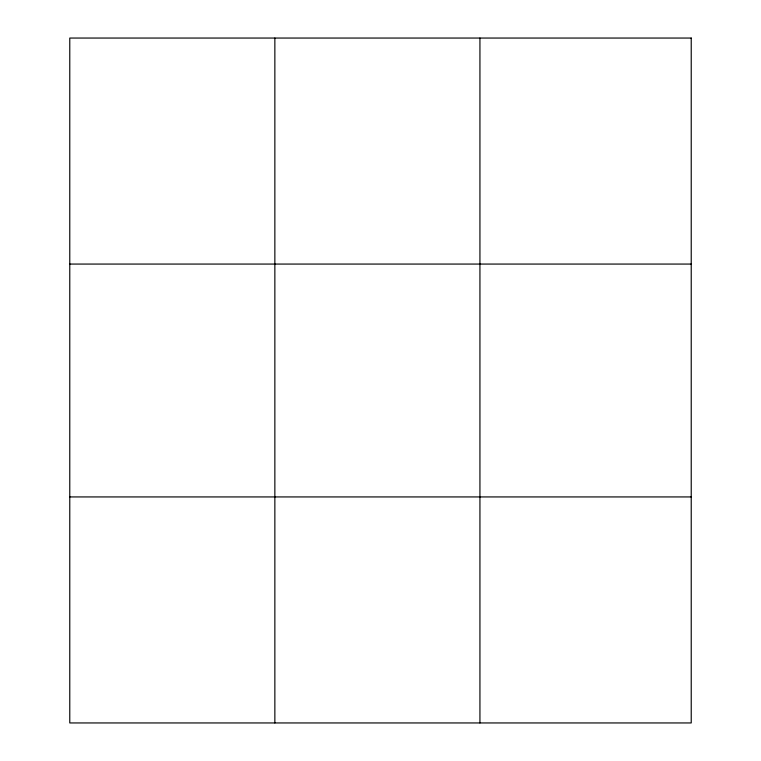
<?xml version="1.0" encoding="UTF-8"?>
<svg xmlns="http://www.w3.org/2000/svg" width="761" height="761" viewBox="0 0 761 761"><rect width="100%" height="100%" fill="white"/><g stroke="black" fill="none" stroke-linecap="round" stroke-linejoin="round"><path stroke-width="1.14" d="M274.854 722.95L274.854 38.05M479.934 722.95L479.934 38.05M69.774 264.067L691.226 264.067M69.774 496.933L691.226 496.933M691.226 38.05L691.226 722.95L69.774 722.95L69.774 38.05L691.226 38.05"/></g></svg>
